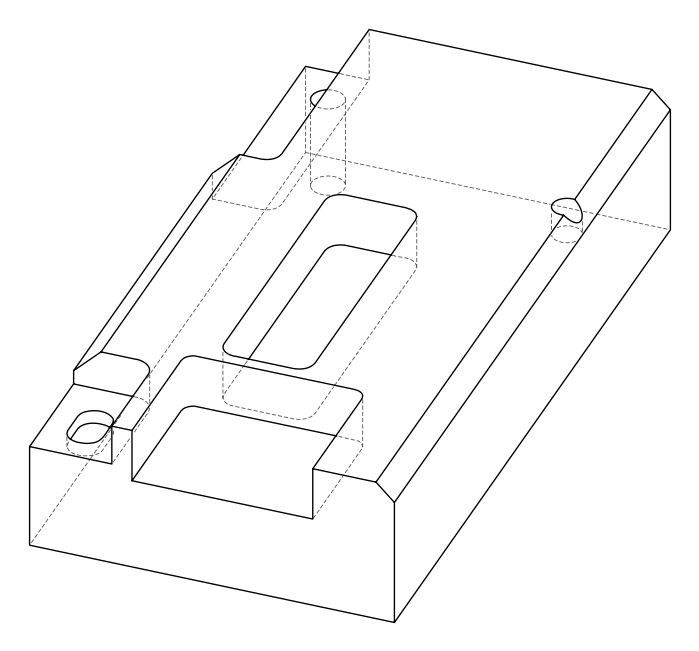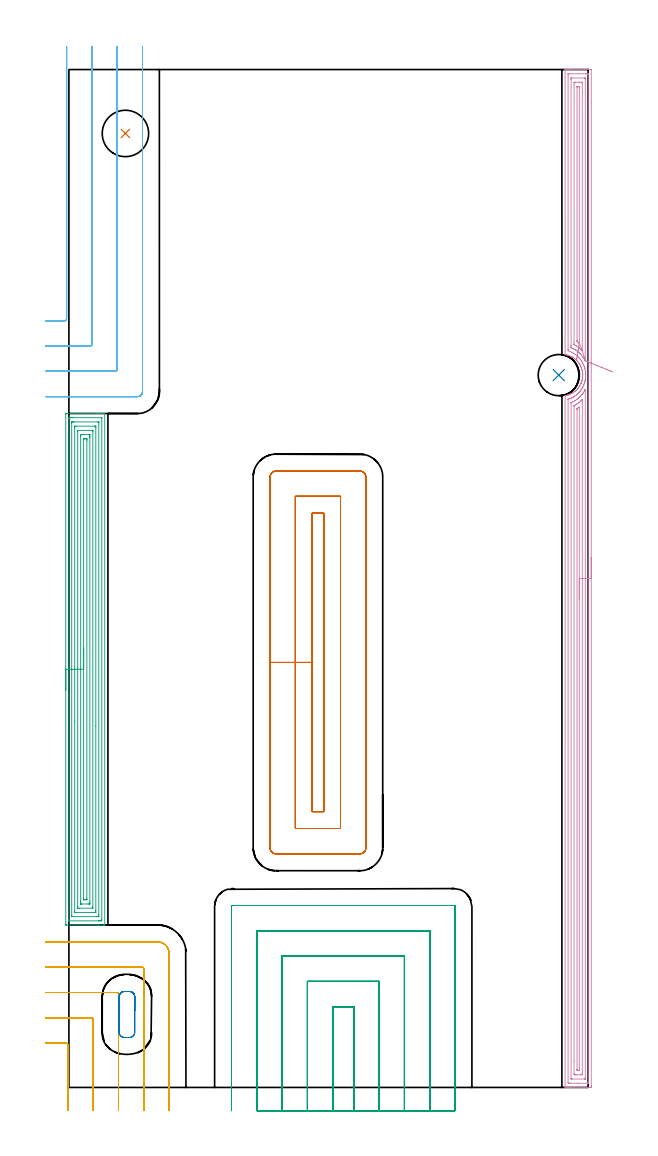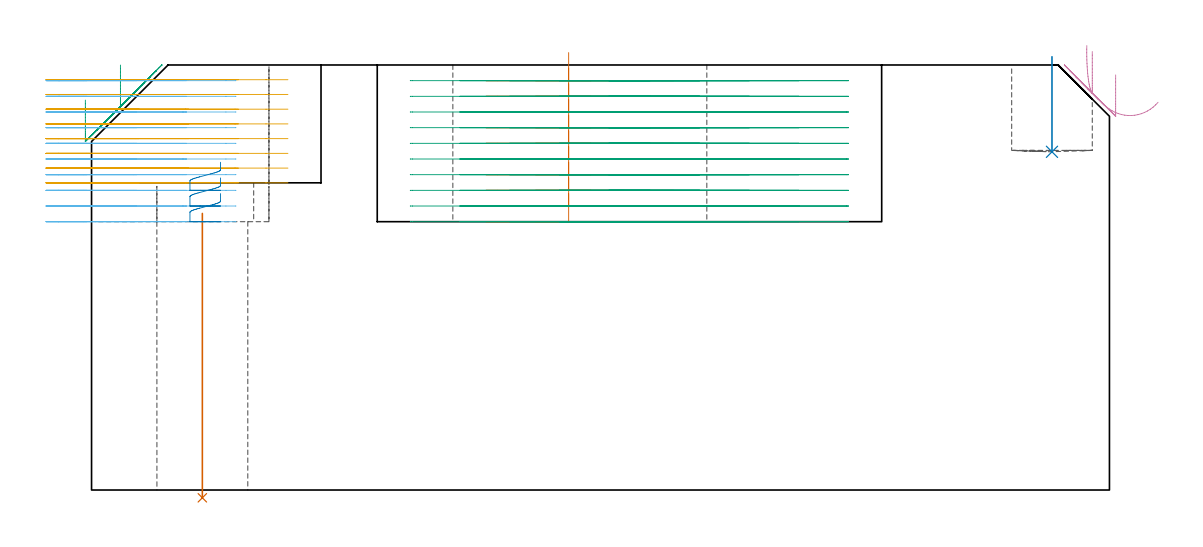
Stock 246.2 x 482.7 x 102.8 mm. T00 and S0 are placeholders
(PLAN: 9 operations, 3 tool changes, 111.7 min)
(1 INDEXABLE_INSERT_DRILL_THROUGH_HOLE_FROM_SOLID | STEP1HOLE | NXT0302_015 | 0.28 min | 39016 mm3)
(2 INDEXABLE_INSERT_DRILL_BLIND_HOLE_FROM_SOLID | STEP1POCKET | NXT0302_010 | 0.09 min | 6190 mm3)
(3 AREA_MILL | FG_CHAMFER_SURFACE | UGT0205_001 | 13.88 min | 44158 mm3)
(4 AREA_MILL_1 | FG_CHAMFER_SURFACE_1 | UGT0205_001 | 19.35 min | 36755 mm3)
(5 MILL_CORNER_NOTCH_RECTANGULAR | CORNER_NOTCH_RECTANGULAR | NXT0201_012 | Follow Part, ap 4, ae 75% | 8.13 min | 119432 mm3)
(6 MILL_CORNER_NOTCH_RECTANGULAR_1 | CORNER_NOTCH_RECTANGULAR_1 | NXT0201_012 | Follow Part, ap 4, ae 75% | 15.35 min | 248528 mm3)
(7 MILL_RECTANGULAR_POCKET | POCKET_RECTANGULAR_STRAIGHT | NXT0201_012 | Follow Part, ap 4, ae 75% | 23.52 min | 455930 mm3)
(8 MILL_RECTANGULAR_POCKET_1 | POCKET_RECTANGULAR_STRAIGHT_1 | NXT0201_012 | Follow Part, ap 4, ae 75% | 0.66 min | 7418 mm3)
(9 MILL_SLOT | SLOT_PARTIAL_RECTANGULAR | NXT0201_012 | Follow Part, ap 4, ae 75% | 30.39 min | 434955 mm3)
(TOOL NXT0302_015 | Index. Insert Drill 22mm [880-D2200L25-03] | D22 PA176 FL66 Z2)
(TOOL NXT0302_010 | Index. Insert Drill 19.5mm [880-D1950L25-05] | D19.5 PA176 FL98 Z2)
(TOOL UGT0205_001 | Chamfer Mill 20 x 3 x 45 deg. | D20 FL50 Z2)
(TOOL NXT0201_012 | ENDMILL 16mm [2P460-1600-NA 1630] | D16 FL38 Z6)
(OP 1 INDEXABLE_INSERT_DRILL_THROUGH_HOLE_FROM_SOLID)
G17 G21 G94 G90
T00 M6
G54
G17 G0 G90 X26.8 Y452.4 S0 M3
G43 Z112.8 H1
G94 G81 G98 Z-1.884 F250. R66.9
G80
M5
M2
(OP 2 INDEXABLE_INSERT_DRILL_BLIND_HOLE_FROM_SOLID)
G17 G21 G94 G90
T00 M6
G54
G17 G0 G90 X232.3 Y337.8 S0 M3
G43 Z112.8 H1
G94 G81 G98 Z81.8 F250. R104.8
G80
M5
M2
(OP 3 AREA_MILL)
G17 G21 G94 G90
T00 M6
G54
G17 G0 G90 X-1.5 Y188.3 S1061 M3
G43 Z112.8 H0
Z94.3
G94 G1 Y188.338 Z93.428 F250.
Y188.452 Z92.563
Y188.641 Z91.712
Y188.903 Z90.88
Y189.237 Z90.074
Y189.64 Z89.3
Y190.108 Z88.564
Y190.639 Z87.872
Y191.229 Z87.229
Y191.872 Z86.639
Y192.564 Z86.108
Y193.3 Z85.64
Y194.074 Z85.237
Y194.88 Z84.903
Y195.712 Z84.641
Y196.563 Z84.452
Y197.428 Z84.338
Y198.3 Z84.3
X-1.499 Y318.974 Z84.301
X-1.496 Y319.419 Z84.302
X-1.492 Y319.59 Z84.306
X-1.058 Y319.595 Z84.74
X-0.442 Y319.6 Z85.356
X13.299 Z99.095
X15.677 Z101.472
X16.381 Z102.181
X16.647 Z102.446
X16.999 Y319.597 Z102.79
X17. Y319.595 Z102.791
Y319.421 Z102.8
Y77.178
Y77.005 Z102.791
X16.999 Y77.003 Z102.79
X16.647 Y77. Z102.446
X16.381 Z102.18
X15.677 Z101.472
X14.445 Z100.241
X13.916 Z99.71
X13.299 Z99.095
X-1.058 Y77.001 Z84.74
X-1.267 Y77.003 Z84.53
X-1.492 Y77.01 Z84.306
X-1.496 Y77.181 Z84.302
X-1.499 Y77.625 Z84.301
X-1.5 Y198.3 Z84.3
X-0.086 Z85.714
X-0.085 Y317.093 Z85.715
X-0.084 Y317.187 Z85.716
X-0.079 Y317.578 Z85.721
X0.303 Y317.593 Z86.103
X0.704 Y317.598 Z86.504
X1.177 Y317.6 Z86.977
X1.584 Z87.384
X15.49 Y317.599 Z101.29
X15.523 Y317.597 Z101.323
X15.558 Y317.593 Z101.358
X15.579 Y317.589 Z101.379
X15.58 Y317.562 Z101.38
X15.585 Y317.28 Z101.385
Y79.507
X15.584 Y79.413 Z101.384
X15.579 Y79.022 Z101.379
X15.197 Y79.007 Z100.997
X14.796 Y79.002 Z100.596
X14.322 Y79. Z100.122
X13.916 Z99.716
X0.01 Y79.001 Z85.81
X-0.023 Y79.002 Z85.777
X-0.058 Y79.007 Z85.742
X-0.079 Y79.011 Z85.721
X-0.08 Y79.038 Z85.72
X-0.085 Y79.32 Z85.715
X-0.086 Y198.3 Z85.714
X1.328 Z87.128
X1.329 Y314.765 Z87.129
X1.331 Y315.399 Z87.131
X1.333 Y315.528 Z87.133
X1.335 Y315.585 Z87.135
X1.393 Y315.593 Z87.193
X1.584 Y315.596 Z87.384
X2.267 Y315.6 Z88.067
X2.465 Z88.265
X13.718 Z99.518
X13.916 Y315.597 Z99.716
X14.113 Y315.592 Z99.913
X14.164 Y315.59 Z99.964
X14.166 Y315.554 Z99.966
X14.169 Y315.485 Z99.969
X14.171 Y315.399 Z99.971
Y315.139
Y81.835
X14.169 Y81.201 Z99.969
X14.167 Y81.072 Z99.967
X14.165 Y81.015 Z99.965
X14.106 Y81.007 Z99.906
X13.916 Y81.004 Z99.716
X13.233 Y81. Z99.033
X13.035 Z98.835
X1.782 Z87.582
X1.584 Y81.003 Z87.384
X1.387 Y81.008 Z87.187
X1.336 Y81.01 Z87.136
X1.334 Y81.046 Z87.134
X1.331 Y81.114 Z87.131
X1.329 Y81.201 Z87.129
X1.328 Y81.461 Z87.128
Y198.3
X2.743 Z88.543
Y312.717
X2.746 Y313.326 Z88.546
X2.75 Y313.533 Z88.55
X2.754 Y313.59 Z88.554
X2.803 Y313.593 Z88.603
X2.911 Y313.596 Z88.711
X3.346 Y313.6 Z89.146
X12.154 Z97.954
X12.59 Y313.596 Z98.39
X12.695 Y313.593 Z98.495
X12.743 Y313.59 Z98.543
X12.75 Y313.559 Z98.55
X12.752 Y313.46 Z98.552
X12.756 Y313. Z98.556
X12.757 Y171.318 Z98.557
Y83.883
X12.754 Y83.274 Z98.554
X12.75 Y83.067 Z98.55
X12.746 Y83.01 Z98.546
X12.697 Y83.007 Z98.497
X12.589 Y83.004 Z98.389
X12.154 Y83. Z97.954
X3.346 Z89.146
X2.911 Y83.004 Z88.711
X2.805 Y83.007 Z88.605
X2.757 Y83.01 Z88.557
X2.75 Y83.041 Z88.55
X2.748 Y83.14 Z88.548
X2.743 Y83.6 Z88.543
Y173.662
Y198.3
X4.157 Z89.957
Y311.072
X4.159 Y311.214 Z89.959
X4.164 Y311.497 Z89.964
X4.171 Y311.591 Z89.971
X4.186 Y311.594 Z89.986
X4.227 Y311.597 Z90.027
X4.447 Y311.6 Z90.247
X10.613 Z96.413
X11.273 Y311.597 Z97.073
X11.317 Y311.594 Z97.117
X11.335 Y311.591 Z97.135
X11.338 Y311.427 Z97.138
X11.342 Y311.143 Z97.142
X11.343 Y311.001 Z97.143
Y85.528
X11.341 Y85.386 Z97.141
X11.336 Y85.103 Z97.136
X11.329 Y85.009 Z97.129
X11.314 Y85.006 Z97.114
X11.273 Y85.003 Z97.073
X11.053 Y85. Z96.853
X4.887 Z90.687
X4.227 Y85.003 Z90.027
X4.183 Y85.006 Z89.983
X4.165 Y85.009 Z89.965
X4.162 Y85.173 Z89.962
X4.158 Y85.457 Z89.958
X4.157 Y85.599 Z89.957
Y198.3
X5.571 Z91.371
Y308.671
X5.573 Y309.142 Z91.373
X5.576 Y309.56 Z91.376
X5.578 Y309.585 Z91.378
X5.595 Y309.59 Z91.395
X5.65 Y309.595 Z91.45
X5.763 Y309.598 Z91.563
X5.988 Y309.6 Z91.788
X6.418 Z92.218
X9.512 Z95.312
X9.662 Z95.462
X9.782 Y309.598 Z95.582
X9.863 Y309.595 Z95.663
X9.908 Y309.59 Z95.708
X9.922 Y309.585 Z95.722
X9.923 Y309.564 Z95.723
X9.927 Y309.142 Z95.727
X9.929 Y308.718 Z95.729
Y308.248
Y87.929
X9.927 Y87.458 Z95.727
X9.924 Y87.04 Z95.724
X9.922 Y87.015 Z95.722
X9.905 Y87.01 Z95.705
X9.85 Y87.005 Z95.65
X9.737 Y87.002 Z95.537
X9.512 Y87. Z95.312
X9.082 Z94.882
X5.988 Z91.788
X5.838 Z91.638
X5.718 Y87.002 Z91.518
X5.637 Y87.005 Z91.437
X5.592 Y87.01 Z91.392
X5.578 Y87.015 Z91.378
X5.577 Y87.036 Z91.377
X5.573 Y87.458 Z91.373
X5.571 Y87.881 Z91.371
Y88.352
Y198.3
X6.985 Z92.785
X6.986 Y307.236 Z92.786
X6.987 Y307.354 Z92.787
X6.99 Y307.547 Z92.79
X6.992 Y307.587 Z92.792
X7.104 Y307.592 Z92.904
X7.265 Y307.597 Z93.065
X7.508 Y307.6 Z93.308
X7.75 Z93.55
X8.389 Y307.599 Z94.189
X8.467 Y307.594 Z94.267
X8.493 Y307.59 Z94.293
X8.508 Y307.583 Z94.308
X8.51 Y307.55 Z94.31
X8.513 Y307.473 Z94.313
X8.514 Y307.354 Z94.314
X8.515 Y306.578 Z94.315
X8.514 Y89.364 Z94.314
X8.513 Y89.246 Z94.313
X8.51 Y89.053 Z94.31
X8.508 Y89.013 Z94.308
X8.396 Y89.008 Z94.196
X8.235 Y89.003 Z94.035
X7.992 Y89. Z93.792
X7.75 Z93.55
X7.11 Y89.001 Z92.91
X7.033 Y89.006 Z92.833
X7.007 Y89.01 Z92.807
X6.992 Y89.017 Z92.792
X6.99 Y89.05 Z92.79
X6.987 Y89.127 Z92.787
X6.986 Y89.246 Z92.786
X6.985 Y90.022 Z92.785
Y198.3
Y199.171 Z92.823
Y200.036 Z92.937
Y200.888 Z93.126
Y201.72 Z93.388
Y202.526 Z93.722
Y203.3 Z94.125
Y204.036 Z94.594
Y204.728 Z95.125
Y205.371 Z95.714
Y205.96 Z96.357
Y206.491 Z97.049
Y206.96 Z97.785
Y207.363 Z98.559
Y207.697 Z99.365
Y207.959 Z100.197
Y208.148 Z101.049
Y208.262 Z101.914
Y208.3 Z102.785
G0 Z112.8
M5
M2
(OP 4 AREA_MILL_1)
G17 G21 G94 G90
T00 M6
G54
G17 G0 G90 X247.7 Y251.35 S1061 M3
G43 Z112.8 H0
Z100.4
G94 G1 Y251.312 Z99.528 F250.
Y251.198 Z98.664
Y251.009 Z97.812
Y250.747 Z96.98
Y250.413 Z96.174
Y250.01 Z95.4
Y249.542 Z94.664
Y249.01 Z93.972
Y248.421 Z93.329
Y247.778 Z92.74
Y247.086 Z92.208
Y246.35 Z91.74
Y245.576 Z91.337
Y244.77 Z91.003
Y243.938 Z90.741
Y243.086 Z90.552
Y242.222 Z90.438
Y241.35 Z90.4
Y1.04
X247.699 Y0.617 Z90.401
X247.695 Y0.151 Z90.403
X247.692 Y0.009 Z90.406
X247.235 Y0. Z90.862
X238.412 Z99.683
X237.865 Z100.232
X237.529 Z100.567
X236.983 Z101.113
X236.647 Z101.448
X235.975 Z102.125
X235.654 Z102.446
X235.309 Z102.782
X235.302 Y0.007 Z102.788
X235.3 Y0.17 Z102.8
Y327.996
X235.305 Y328.056 Z102.792
X235.461 Y328.094 Z102.637
X235.537 Y328.11 Z102.562
X235.764 Y328.16 Z102.334
X236.051 Y328.222 Z102.048
X236.647 Y328.378 Z101.452
X236.764 Y328.408 Z101.335
X236.866 Y328.443 Z101.233
X236.928 Y328.464 Z101.17
X237.088 Y328.524 Z101.008
X237.369 Y328.628 Z100.73
X237.805 Y328.81 Z100.292
X237.97 Y328.889 Z100.126
X238.14 Y328.969 Z99.959
X238.248 Y329.021 Z99.852
X238.281 Y329.038 Z99.818
X238.412 Y329.108 Z99.684
X238.495 Y329.151 Z99.603
X238.683 Y329.25 Z99.416
X238.775 Y329.301 Z99.324
X238.853 Y329.35 Z99.247
X239.171 Y329.551 Z98.929
X239.561 Y329.819 Z98.538
X240.052 Y330.194 Z98.047
X240.091 Y330.229 Z98.007
X240.176 Y330.305 Z97.92
X240.242 Y330.363 Z97.856
X240.429 Y330.527 Z97.67
X240.438 Y330.536 Z97.66
X240.471 Y330.568 Z97.627
X241.01 Y331.098 Z97.089
X241.315 Y331.444 Z96.782
X241.353 Y331.492 Z96.743
X241.445 Y331.606 Z96.654
X241.533 Y331.718 Z96.566
X241.647 Y331.863 Z96.449
X241.739 Y331.98 Z96.356
X241.941 Y332.267 Z96.157
X241.972 Y332.312 Z96.125
X242.069 Y332.462 Z96.026
X242.192 Y332.651 Z95.904
X242.323 Y332.873 Z95.774
X242.56 Y333.316 Z95.537
X242.578 Y333.356 Z95.519
X242.71 Y333.63 Z95.388
X242.774 Y333.766 Z95.323
X242.887 Y334.037 Z95.212
X242.912 Y334.1 Z95.185
X242.934 Y334.153 Z95.163
X243.071 Y334.482 Z95.028
X243.131 Y334.659 Z94.968
X243.142 Y334.696 Z94.956
X243.266 Y335.104 Z94.833
X243.322 Y335.316 Z94.777
X243.383 Y335.552 Z94.715
X243.478 Y335.997 Z94.622
X243.544 Y336.401 Z94.556
X243.55 Y336.442 Z94.55
X243.601 Y336.891 Z94.495
X243.612 Y337.076 Z94.48
X243.621 Y337.185 Z94.473
X243.631 Y337.345 Z94.461
Y337.375 Z94.459
X243.633 Y337.473 Z94.455
X243.644 Y337.734 Z94.451
X243.648 Y337.84 Z94.45
X243.645 Y337.929 Z94.451
X243.644 Y337.972 Z94.453
X243.633 Y338.23 Z94.459
X243.624 Y338.343 Z94.464
X243.612 Y338.554 Z94.482
X243.606 Y338.677 Z94.493
X243.604 Y338.697 Z94.496
X243.555 Y339.123 Z94.543
X243.484 Y339.57 Z94.615
X243.412 Y339.916 Z94.686
X243.391 Y340.016 Z94.706
X243.38 Y340.055 Z94.716
X243.276 Y340.464 Z94.823
X243.142 Y340.909 Z94.957
X243.071 Y341.119 Z95.028
X242.963 Y341.395 Z95.135
X242.937 Y341.462 Z95.161
X242.793 Y341.802 Z95.304
X242.577 Y342.251 Z95.522
X242.341 Y342.695 Z95.756
X242.318 Y342.735 Z95.78
X242.192 Y342.948 Z95.904
X242.041 Y343.181 Z96.055
X241.984 Y343.271 Z96.113
X241.764 Y343.588 Z96.333
X241.315 Y344.16 Z96.782
X241.176 Y344.323 Z96.922
X241.134 Y344.369 Z96.964
X241.032 Y344.481 Z97.066
X240.438 Y345.07 Z97.66
X240.267 Y345.225 Z97.83
X240.176 Y345.301 Z97.92
X240.092 Y345.374 Z98.006
X239.561 Y345.781 Z98.538
X239.2 Y346.032 Z98.899
X238.831 Y346.267 Z99.266
X238.758 Y346.308 Z99.341
X238.683 Y346.35 Z99.416
X238.247 Y346.579 Z99.851
X237.806 Y346.786 Z100.293
X236.929 Y347.137 Z101.171
X236.868 Y347.159 Z101.232
X236.461 Y347.278 Z101.639
X236.051 Y347.382 Z102.048
X235.588 Y347.48 Z102.512
X235.483 Y347.503 Z102.616
X235.359 Y347.525 Z102.739
X235.302 Y347.537 Z102.795
Y347.538
X235.3 Y347.571 Z102.8
Y482.53
X235.302 Y482.692 Z102.788
X235.308 Y482.693 Z102.782
X235.653 Y482.7 Z102.446
X235.975 Z102.125
X236.647 Z101.448
X237.865 Z100.232
X238.412 Z99.683
X247.235 Z90.862
X247.511 Y482.697 Z90.586
X247.692 Y482.69 Z90.406
X247.699 Y482.507 Z90.399
X247.7 Y467.037 Z90.4
Y241.35
X246.286 Z91.814
X246.285 Y2.094 Z91.815
X246.284 Y2.042 Z91.816
X246.282 Y2.018 Z91.818
X246.28 Y2.013 Z91.82
X246.267 Y2.01 Z91.833
X245.868 Y2.002 Z92.232
X241.457 Y2. Z96.643
X237.928 Z100.172
X237.529 Y2.001 Z100.571
X237.042 Y2.003 Z101.058
X236.821 Y2.01 Z101.279
X236.721 Y2.027 Z101.379
X236.715 Y2.334 Z101.385
Y2.403
Y326.175
X236.716 Y326.279 Z101.384
X236.719 Y326.329 Z101.381
X236.721 Y326.349 Z101.379
X236.736 Y326.357 Z101.364
X236.891 Y326.409 Z101.209
X237.169 Y326.499 Z100.931
X237.529 Y326.62 Z100.571
X237.556 Y326.629 Z100.544
X237.628 Y326.656 Z100.472
X238.18 Y326.891 Z99.92
X238.412 Y326.997 Z99.688
X238.78 Y327.177 Z99.32
X239.294 Y327.446 Z98.806
X239.36 Y327.483 Z98.74
X239.468 Y327.549 Z98.632
X239.895 Y327.835 Z98.205
X240.176 Y328.029 Z97.924
X240.413 Y328.203 Z97.687
X240.727 Y328.443 Z97.373
X240.907 Y328.597 Z97.193
X241.059 Y328.733 Z97.041
X241.368 Y329.023 Z96.732
X241.694 Y329.336 Z96.406
X241.816 Y329.462 Z96.284
X241.941 Y329.598 Z96.159
X242.233 Y329.934 Z95.867
X242.473 Y330.229 Z95.627
X242.627 Y330.429 Z95.473
X242.824 Y330.694 Z95.276
X242.998 Y330.946 Z95.102
X243.114 Y331.122 Z94.986
X243.342 Y331.491 Z94.758
X243.662 Y332.06 Z94.438
X243.706 Y332.148 Z94.394
X243.948 Y332.664 Z94.152
X244.052 Y332.909 Z94.048
X244.21 Y333.292 Z93.89
X244.406 Y333.802 Z93.694
X244.426 Y333.857 Z93.674
X244.441 Y333.902 Z93.659
X244.452 Y333.94 Z93.648
X244.588 Y334.398 Z93.512
X244.65 Y334.633 Z93.45
X244.665 Y334.696 Z93.435
X244.812 Y335.362 Z93.288
X244.855 Y335.589 Z93.245
X244.94 Y336.126 Z93.16
X244.982 Y336.482 Z93.118
X245.02 Y336.938 Z93.08
X245.045 Y337.375 Z93.055
X245.056 Y337.795 Z93.044
X245.044 Y338.269 Z93.056
X245.017 Y338.728 Z93.083
X244.977 Y339.162 Z93.123
X244.9 Y339.739 Z93.2
X244.849 Y340.055 Z93.251
X244.678 Y340.858 Z93.422
X244.655 Y340.948 Z93.445
X244.588 Y341.2 Z93.512
X244.387 Y341.842 Z93.713
X244.275 Y342.159 Z93.825
X244.039 Y342.735 Z94.061
X243.706 Y343.445 Z94.394
X243.613 Y343.628 Z94.487
X243.506 Y343.83 Z94.594
X243.219 Y344.312 Z94.881
X243.084 Y344.521 Z95.016
X242.824 Y344.905 Z95.276
X242.435 Y345.415 Z95.665
X242.216 Y345.69 Z95.884
X241.941 Y346.003 Z96.159
X241.643 Y346.308 Z96.457
X241.059 Y346.873 Z97.041
X240.663 Y347.201 Z97.437
X240.176 Y347.571 Z97.924
X239.401 Y348.094 Z98.699
X239.294 Y348.156 Z98.806
X239.156 Y348.234 Z98.944
X238.412 Y348.599 Z99.688
X237.549 Y348.967 Z100.551
X237.5 Y348.988 Z100.6
X236.721 Y349.407 Z101.379
X236.715 Y349.812 Z101.385
Y349.881
Y480.606
X236.716 Y480.658 Z101.384
X236.718 Y480.682 Z101.382
X236.72 Y480.687 Z101.38
X236.733 Y480.69 Z101.367
X237.132 Y480.698 Z100.968
X241.543 Y480.7 Z96.557
X245.072 Z93.028
X245.471 Y480.699 Z92.629
X245.958 Y480.697 Z92.142
X246.179 Y480.69 Z91.921
X246.279 Y480.673 Z91.821
X246.285 Y480.366 Z91.815
Y480.297
X246.286 Y241.35 Z91.814
X244.872 Z93.228
X244.871 Y4.797 Z93.229
X244.869 Y4.19 Z93.231
X244.866 Y4.047 Z93.234
X244.865 Y4.019 Z93.235
X244.837 Y4.01 Z93.263
X244.773 Y4.003 Z93.327
X244.588 Y4.001 Z93.512
X238.598 Z99.502
X238.412 Y4.005 Z99.688
X238.225 Y4.01 Z99.875
X238.135 Y4.027 Z99.965
X238.132 Y4.095 Z99.968
X238.13 Y4.19 Z99.97
X238.129 Y4.476 Z99.971
Y324.566
X238.131 Y324.718 Z99.969
X238.133 Y324.755 Z99.967
X238.135 Y324.767 Z99.965
X238.16 Y324.781 Z99.94
X238.354 Y324.87 Z99.746
X238.395 Y324.887 Z99.705
X238.412 Y324.894 Z99.688
X238.999 Y325.169 Z99.101
X239.294 Y325.314 Z98.806
X239.585 Y325.469 Z98.515
X240.107 Y325.763 Z97.993
X240.15 Y325.79 Z97.95
X240.176 Y325.808 Z97.924
X240.677 Y326.149 Z97.423
X241.059 Y326.423 Z97.041
X241.192 Y326.522 Z96.908
X241.365 Y326.656 Z96.735
X241.676 Y326.924 Z96.424
X241.941 Y327.16 Z96.159
X242.142 Y327.346 Z95.958
X242.354 Y327.549 Z95.746
X242.588 Y327.788 Z95.512
X242.824 Y328.038 Z95.276
X243.014 Y328.25 Z95.086
X243.178 Y328.443 Z94.922
X243.414 Y328.739 Z94.686
X243.706 Y329.115 Z94.394
X243.799 Y329.241 Z94.301
X243.866 Y329.336 Z94.234
X244.156 Y329.774 Z93.944
X244.442 Y330.229 Z93.658
X244.497 Y330.322 Z93.603
X244.588 Y330.486 Z93.512
X244.812 Y330.896 Z93.288
X244.834 Y330.933 Z93.266
X244.854 Y330.964 Z93.246
X244.864 Y330.977 Z93.236
X244.866 Y330.962 Z93.234
X244.87 Y330.906 Z93.23
X244.871 Y330.878 Z93.229
X244.872 Y330.836 Z93.228
Y241.35
X243.457 Z94.643
Y6.87
X243.453 Y6.232 Z94.647
X243.45 Y6.024 Z94.65
X243.253 Y6.01 Z94.847
X242.824 Y6.001 Z95.276
X242.8 Y6. Z95.3
X241.059 Z97.041
X240.153 Z97.947
X239.743 Y6.009 Z98.357
X239.55 Y6.014 Z98.55
X239.548 Y6.126 Z98.552
X239.544 Y6.617 Z98.556
X239.543 Y12.438 Z98.557
Y323.083
X239.545 Y323.243 Z98.555
X239.547 Y323.283 Z98.553
X239.549 Y323.297 Z98.551
X239.564 Y323.308 Z98.536
X239.639 Y323.353 Z98.461
X239.815 Y323.449 Z98.285
X240.176 Y323.647 Z97.924
X240.385 Y323.766 Z97.715
X240.741 Y323.976 Z97.359
X240.934 Y324.103 Z97.166
X241.059 Y324.188 Z97.041
X241.456 Y324.467 Z96.644
X241.941 Y324.819 Z96.159
X241.97 Y324.84 Z96.13
X242.007 Y324.87 Z96.093
X242.449 Y325.249 Z95.651
X242.824 Y325.584 Z95.276
X242.916 Y325.669 Z95.184
X243.016 Y325.763 Z95.084
X243.367 Y326.106 Z94.733
X243.395 Y326.132 Z94.705
X243.426 Y326.159 Z94.674
X243.448 Y326.177 Z94.652
X243.45 Y326.151 Z94.65
X243.454 Y326.017 Z94.646
X243.457 Y325.763 Z94.643
Y325.586
Y241.35
X242.043 Z96.057
Y8.45
X242.042 Y8.243 Z96.058
X242.039 Y8.106 Z96.061
X242.035 Y8.009 Z96.065
X242.021 Y8.007 Z96.079
X241.941 Y8.003 Z96.159
X241.706 Y8.001 Z96.394
X241.059 Y8.007 Z97.041
X240.973 Y8.01 Z97.127
X240.963 Y8.347 Z97.137
X240.958 Y8.553 Z97.142
X240.957 Y8.656 Z97.143
Y321.503
X240.959 Y321.709 Z97.141
X240.963 Y321.847 Z97.137
X240.967 Y321.928 Z97.133
X240.981 Y321.939 Z97.119
X241.059 Y321.99 Z97.041
X241.181 Y322.066 Z96.919
X241.38 Y322.19 Z96.72
X241.941 Y322.564 Z96.159
X242.001 Y322.601 Z96.099
X242.036 Y322.621 Z96.064
X242.039 Y322.499 Z96.061
X242.042 Y322.293 Z96.058
X242.043 Y241.35 Z96.057
Y240.478 Z96.095
Y239.614 Z96.209
Y238.762 Z96.398
Y237.93 Z96.66
Y237.124 Z96.994
Y236.35 Z97.397
Y235.614 Z97.865
Y234.922 Z98.396
Y234.279 Z98.986
Y233.69 Z99.629
Y233.158 Z100.321
Y232.69 Z101.057
Y232.287 Z101.831
Y231.953 Z102.637
Y231.691 Z103.469
Y231.502 Z104.32
Y231.388 Z105.185
Y231.35 Z106.057
G0 Z112.8
X257.957 Y339.29
Z93.774
G1 X257.383 Y339.524 Z93.16
X256.761 Y339.777 Z92.603
X256.097 Y340.047 Z92.107
X255.395 Y340.332 Z91.674
X254.66 Y340.631 Z91.31
X253.899 Y340.94 Z91.016
X253.118 Y341.258 Z90.795
X252.321 Y341.582 Z90.648
X251.516 Y341.91 Z90.577
X250.708 Y342.239 Z90.581
X249.903 Y342.566 Z90.662
X249.108 Y342.889 Z90.818
X248.329 Y343.206 Z91.049
X247.571 Y343.514 Z91.351
X246.84 Y343.812 Z91.724
X246.143 Y344.095 Z92.165
X245.483 Y344.364 Z92.669
X244.867 Y344.614 Z93.233
X244.865 Y344.615 Z93.235
X244.802 Y344.726 Z93.298
X244.72 Y344.874 Z93.38
X244.588 Y345.113 Z93.512
X244.411 Y345.415 Z93.689
X244.131 Y345.878 Z93.969
X243.832 Y346.308 Z94.268
X243.706 Y346.479 Z94.394
X243.143 Y347.201 Z94.957
X242.824 Y347.566 Z95.276
X242.301 Y348.094 Z95.799
X241.941 Y348.442 Z96.159
X241.3 Y348.988 Z96.8
X241.059 Y349.171 Z97.041
X240.433 Y349.621 Z97.667
X240.176 Y349.791 Z97.924
X240.037 Y349.881 Z98.063
X239.561 Y350.144 Z98.539
X239.294 Y350.278 Z98.806
X238.549 Y350.635 Z99.551
X238.412 Y350.694 Z99.688
X238.221 Y350.774 Z99.879
X238.139 Y350.817 Z99.961
X238.135 Y350.848 Z99.965
X238.132 Y350.918 Z99.968
X238.13 Y351.06 Z99.97
X238.129 Y351.667 Z99.971
X238.128 Y351.954 Z99.972
X238.129 Y477.903 Z99.971
X238.131 Y478.51 Z99.969
X238.134 Y478.653 Z99.966
X238.135 Y478.681 Z99.965
X238.163 Y478.69 Z99.937
X238.227 Y478.697 Z99.873
X238.412 Y478.699 Z99.688
X244.402 Z93.698
X244.588 Y478.695 Z93.512
X244.775 Y478.69 Z93.325
X244.865 Y478.673 Z93.235
X244.868 Y478.605 Z93.232
X244.87 Y478.51 Z93.23
X244.871 Y478.224 Z93.229
Y344.841
X244.87 Y344.65 Z93.23
X244.868 Y344.618 Z93.232
X244.867 Y344.614 Z93.233
X243.453 Y349.414 Z94.647
X243.447 Y349.416 Z94.653
X243.379 Y349.478 Z94.721
X243.244 Y349.609 Z94.856
X242.966 Y349.881 Z95.134
X242.824 Y350.011 Z95.276
X241.95 Y350.774 Z96.15
X241.941 Y350.781 Z96.159
X241.913 Y350.802 Z96.187
X241.059 Y351.404 Z97.041
X240.666 Y351.667 Z97.434
X240.176 Y351.95 Z97.924
X239.597 Y352.254 Z98.503
X239.569 Y352.277 Z98.531
X239.55 Y352.302 Z98.55
X239.547 Y352.561 Z98.553
X239.543 Y353.202 Z98.557
Y475.83
X239.547 Y476.468 Z98.553
X239.55 Y476.676 Z98.55
X239.747 Y476.69 Z98.353
X240.176 Y476.699 Z97.924
X240.2 Y476.7 Z97.9
X241.941 Z96.159
X242.847 Z95.253
X243.257 Y476.691 Z94.843
X243.45 Y476.686 Z94.65
X243.452 Y476.574 Z94.648
X243.456 Y476.083 Z94.644
X243.457 Y471.712 Z94.643
Y349.881
X243.456 Y349.439 Z94.644
X243.454 Y349.416 Z94.646
X243.453 Y349.414 Z94.647
X242.035 Y352.965 Z96.065
X242.033 Z96.067
X242. Y352.985 Z96.1
X241.941 Y353.024 Z96.159
X241.309 Y353.454 Z96.791
X241.059 Y353.615 Z97.041
X240.978 Y353.667 Z97.122
X240.964 Y353.691 Z97.136
X240.961 Y353.797 Z97.139
X240.958 Y353.934 Z97.142
X240.957 Y354.141 Z97.143
Y354.244
Y474.25
X240.959 Y474.457 Z97.141
X240.961 Y474.594 Z97.139
X240.965 Y474.691 Z97.135
X240.979 Y474.693 Z97.121
X241.059 Y474.696 Z97.041
X241.294 Y474.699 Z96.806
X241.941 Y474.692 Z96.159
X242.027 Y474.69 Z96.073
X242.037 Y474.353 Z96.063
X242.042 Y474.147 Z96.058
X242.043 Y474.044 Z96.057
Y473.941
Y353.248
X242.041 Y353.041 Z96.059
X242.038 Y352.983 Z96.062
X242.035 Y352.965 Z96.065
X241.901 Y352.121 Z96.238
X241.769 Y351.294 Z96.485
X241.642 Y350.492 Z96.803
X241.519 Y349.721 Z97.192
X241.402 Y348.986 Z97.647
X241.291 Y348.293 Z98.165
X241.189 Y347.647 Z98.742
X241.094 Y347.053 Z99.374
X241.009 Y346.516 Z100.056
X240.933 Y346.039 Z100.783
X240.867 Y345.628 Z101.549
X240.812 Y345.283 Z102.349
X240.769 Y345.009 Z103.176
X240.737 Y344.807 Z104.024
X240.716 Y344.678 Z104.887
X240.708 Y344.625 Z105.757
X240.711 Y344.646 Z106.63
X240.726 Y344.743 Z107.496
G0 Z112.8
M5
M2
(OP 5 MILL_CORNER_NOTCH_RECTANGULAR)
G17 G21 G94 G90
T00 M6
G54
G17 G0 G90 X-0.5 Y-10.984 S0 M3
G43 Z112.8 H1
Z99.237
G94 G1 Y-7.984 F250.
Y20.205 F500.
G3 X-1.295 Y21. R0.8
G1 X-7.746
X-8. Y21.001
X-11. Y21.017 F250.
G0 Z112.8
X11.5 Y-11.
Z99.237
G1 Y-8.
Y32.205 F500.
G3 X10.705 Y33. R0.8
G1 X-7.746
X-8. Y33.001
X-11. Y33.022 F250.
G0 Z112.8
X23.5 Y-11.
Z99.237
G1 Y-8.
Y44.205 F500.
G3 X22.705 Y45. R0.8
G1 X-7.746
G2 X-8. Y45.001 R24.
G1 X-11. Y45.033 F250.
G0 Z112.8
X35.5 Y-11.
Z99.237
G1 Y-8.
Y56.205 F500.
G3 X34.705 Y57. R0.8
G1 X-7.746
G2 X-8. Y57.003 R12.
G1 X-10.999 Y57.066 F250.
G0 Z112.8
X47.5 Y-11.
Z99.237
G1 Y-8.
Y63.7 F500.
G3 X42.2 Y69. R5.3
G1 X-7.746
X-10.746 F250.
G0 Z112.8
X-0.5 Y-10.984
Z95.675
G1 Y-7.984
Y20.205 F500.
G3 X-1.295 Y21. R0.8
G1 X-7.746
X-8. Y21.001
X-11. Y21.017 F250.
G0 Z112.8
X11.5 Y-11.
Z95.675
G1 Y-8.
Y32.205 F500.
G3 X10.705 Y33. R0.8
G1 X-7.746
X-8. Y33.001
X-11. Y33.022 F250.
G0 Z112.8
X23.5 Y-11.
Z95.675
G1 Y-8.
Y44.205 F500.
G3 X22.705 Y45. R0.8
G1 X-7.746
G2 X-8. Y45.001 R24.
G1 X-11. Y45.033 F250.
G0 Z112.8
X35.5 Y-11.
Z95.675
G1 Y-8.
Y56.205 F500.
G3 X34.705 Y57. R0.8
G1 X-7.746
G2 X-8. Y57.003 R12.
G1 X-10.999 Y57.066 F250.
G0 Z112.8
X47.5 Y-11.
Z95.675
G1 Y-8.
Y63.7 F500.
G3 X42.2 Y69. R5.3
G1 X-7.746
X-10.746 F250.
G0 Z112.8
X-0.5 Y-10.984
Z92.112
G1 Y-7.984
Y20.205 F500.
G3 X-1.295 Y21. R0.8
G1 X-7.907
X-8.
X-11. Y21.006 F250.
G0 Z112.8
X11.5 Y-11.
Z92.112
G1 Y-8.
Y32.205 F500.
G3 X10.705 Y33. R0.8
G1 X-7.907
X-8.
X-11. Y33.008 F250.
G0 Z112.8
X23.5 Y-11.
Z92.112
G1 Y-8.
Y44.205 F500.
G3 X22.705 Y45. R0.8
G1 X-7.907
X-8.
X-11. Y45.012 F250.
G0 Z112.8
X35.5 Y-11.
Z92.112
G1 Y-8.
Y56.205 F500.
G3 X34.705 Y57. R0.8
G1 X-7.907
X-8.
X-11. Y57.024 F250.
G0 Z112.8
X47.5 Y-11.
Z92.112
G1 Y-8.
Y63.7 F500.
G3 X42.2 Y69. R5.3
G1 X-7.907
X-10.907 F250.
G0 Z112.8
X-0.5 Y-10.984
Z88.55
G1 Y-7.984
Y20.205 F500.
G3 X-1.295 Y21. R0.8
G1 X-8.
X-11. F250.
G0 Z112.8
X11.5 Y-11.
Z88.55
G1 Y-8.
Y32.205 F500.
G3 X10.705 Y33. R0.8
G1 X-8.
X-11. F250.
G0 Z112.8
X23.5 Y-11.
Z88.55
G1 Y-8.
Y44.205 F500.
G3 X22.705 Y45. R0.8
G1 X-8.
X-11. F250.
G0 Z112.8
X35.5 Y-11.
Z88.55
G1 Y-8.
Y56.205 F500.
G3 X34.705 Y57. R0.8
G1 X-8.
X-11. F250.
G0 Z112.8
X47.5 Y-11.
Z88.55
G1 Y-8.
Y63.7 F500.
G3 X42.2 Y69. R5.3
G1 X-8.
X-11. F250.
G0 Z112.8
X-0.5 Y-10.984
Z84.987
G1 Y-7.984
Y20.205 F500.
G3 X-1.295 Y21. R0.8
G1 X-8.
X-11. F250.
G0 Z112.8
X11.5 Y-11.
Z84.987
G1 Y-8.
Y32.205 F500.
G3 X10.705 Y33. R0.8
G1 X-8.
X-11. F250.
G0 Z112.8
X23.5 Y-11.
Z84.987
G1 Y-8.
Y44.205 F500.
G3 X22.705 Y45. R0.8
G1 X-8.
X-11. F250.
G0 Z112.8
X35.5 Y-11.
Z84.987
G1 Y-8.
Y56.205 F500.
G3 X34.705 Y57. R0.8
G1 X-8.
X-11. F250.
G0 Z112.8
X47.5 Y-11.
Z84.987
G1 Y-8.
Y63.7 F500.
G3 X42.2 Y69. R5.3
G1 X-8.
X-11. F250.
G0 Z112.8
X-0.5 Y-10.984
Z81.425
G1 Y-7.984
Y20.205 F500.
G3 X-1.295 Y21. R0.8
G1 X-8.
X-11. F250.
G0 Z112.8
X11.5 Y-11.
Z81.425
G1 Y-8.
Y32.205 F500.
G3 X10.705 Y33. R0.8
G1 X-8.
X-11. F250.
G0 Z112.8
X23.5 Y-11.
Z81.425
G1 Y-8.
Y44.205 F500.
G3 X22.705 Y45. R0.8
G1 X-8.
X-11. F250.
G0 Z112.8
X35.5 Y-11.
Z81.425
G1 Y-8.
Y56.205 F500.
G3 X34.705 Y57. R0.8
G1 X-8.
X-11. F250.
G0 Z112.8
X47.5 Y-11.
Z81.425
G1 Y-8.
Y63.7 F500.
G3 X42.2 Y69. R5.3
G1 X-8.
X-11. F250.
G0 Z112.8
X-0.5 Y-10.984
Z77.862
G1 Y-7.984
Y20.205 F500.
G3 X-1.295 Y21. R0.8
G1 X-8.
X-11. F250.
G0 Z112.8
X11.5 Y-11.
Z77.862
G1 Y-8.
Y32.205 F500.
G3 X10.705 Y33. R0.8
G1 X-8.
X-11. F250.
G0 Z112.8
X23.5 Y-11.
Z77.862
G1 Y-8.
Y44.205 F500.
G3 X22.705 Y45. R0.8
G1 X-8.
X-11. F250.
G0 Z112.8
X35.5 Y-11.
Z77.862
G1 Y-8.
Y56.205 F500.
G3 X34.705 Y57. R0.8
G1 X-8.
X-11. F250.
G0 Z112.8
X47.5 Y-11.
Z77.862
G1 Y-8.
Y63.7 F500.
G3 X42.2 Y69. R5.3
G1 X-8.
X-11. F250.
G0 Z112.8
X-0.5 Y-10.984
Z74.3
G1 Y-7.984
Y20.205 F500.
G3 X-1.295 Y21. R0.8
G1 X-8.
X-11. F250.
G0 Z112.8
X11.5 Y-11.
Z74.3
G1 Y-8.
Y32.205 F500.
G3 X10.705 Y33. R0.8
G1 X-8.
X-11. F250.
G0 Z112.8
X23.5 Y-11.
Z74.3
G1 Y-8.
Y44.205 F500.
G3 X22.705 Y45. R0.8
G1 X-8.
X-11. F250.
G0 Z112.8
X35.5 Y-11.
Z74.3
G1 Y-8.
Y56.205 F500.
G3 X34.705 Y57. R0.8
G1 X-8.
X-11. F250.
G0 Z112.8
X47.5 Y-11.
Z74.3
G1 Y-8.
Y63.7 F500.
G3 X42.2 Y69. R5.3
G1 X-8.
X-11. F250.
G0 Z112.8
M5
M2
(OP 6 MILL_CORNER_NOTCH_RECTANGULAR_1)
G17 G21 G94 G90
T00 M6
G54
G17 G0 G90 X-11. Y363.578 S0 M3
G43 Z112.8 H1
Z99.01
G94 G1 X-8. Y363.599 F250.
X-7.746 Y363.6 F500.
X-1.895
G3 X-1.1 Y364.395 R0.8
G1 Y490.624
Y493.624 F250.
G0 Z112.8
X-11. Y351.567
Z99.01
G1 X-8. Y351.599
G2 X-7.746 Y351.6 R24. F500.
G1 X10.105
G3 X10.9 Y352.395 R0.8
G1 Y490.7
Y493.7 F250.
G0 Z112.8
X-10.999 Y339.534
Z99.01
G1 X-8. Y339.597
G2 X-7.746 Y339.6 R12. F500.
G1 X22.105
G3 X22.9 Y340.395 R0.8
G1 Y490.7
Y493.7 F250.
G0 Z112.8
X-10.746 Y327.6
Z99.01
G1 X-7.746
X32.5 F500.
G3 X34.9 Y330. R2.4
G1 Y490.7
Y493.7 F250.
G0 Z112.8
X-11. Y363.578
Z95.22
G1 X-8. Y363.599
X-7.746 Y363.6 F500.
X-1.895
G3 X-1.1 Y364.395 R0.8
G1 Y490.624
Y493.624 F250.
G0 Z112.8
X-11. Y351.567
Z95.22
G1 X-8. Y351.599
G2 X-7.746 Y351.6 R24. F500.
G1 X10.105
G3 X10.9 Y352.395 R0.8
G1 Y490.7
Y493.7 F250.
G0 Z112.8
X-10.999 Y339.534
Z95.22
G1 X-8. Y339.597
G2 X-7.746 Y339.6 R12. F500.
G1 X22.105
G3 X22.9 Y340.395 R0.8
G1 Y490.7
Y493.7 F250.
G0 Z112.8
X-10.746 Y327.6
Z95.22
G1 X-7.746
X32.5 F500.
G3 X34.9 Y330. R2.4
G1 Y490.7
Y493.7 F250.
G0 Z112.8
X-11. Y363.599
Z91.43
G1 X-8. Y363.6
X-1.895 F500.
G3 X-1.1 Y364.395 R0.8
G1 Y490.624
Y493.624 F250.
G0 Z112.8
X-11. Y351.598
Z91.43
G1 X-8. Y351.6
X-1.895 F500.
X10.105
G3 X10.9 Y352.395 R0.8
G1 Y490.7
Y493.7 F250.
G0 Z112.8
X-11. Y339.596
Z91.43
G1 X-8. Y339.6
X10.105 F500.
X22.105
G3 X22.9 Y340.395 R0.8
G1 Y490.7
Y493.7 F250.
G0 Z112.8
X-10.983 Y327.6
Z91.43
G1 X-7.983
X32.5 F500.
G3 X34.9 Y330. R2.4
G1 Y490.7
Y493.7 F250.
G0 Z112.8
X-11. Y363.6
Z87.64
G1 X-8.
X-1.895 F500.
G3 X-1.1 Y364.395 R0.8
G1 Y490.624
Y493.624 F250.
G0 Z112.8
X-11. Y351.6
Z87.64
G1 X-8.
X10.105 F500.
G3 X10.9 Y352.395 R0.8
G1 Y490.7
Y493.7 F250.
G0 Z112.8
X-11. Y339.6
Z87.64
G1 X-8.
X22.105 F500.
G3 X22.9 Y340.395 R0.8
G1 Y490.7
Y493.7 F250.
G0 Z112.8
X-11. Y327.6
Z87.64
G1 X-8.
X32.5 F500.
G3 X34.9 Y330. R2.4
G1 Y490.7
Y493.7 F250.
G0 Z112.8
X-11. Y363.6
Z83.85
G1 X-8.
X-1.895 F500.
G3 X-1.1 Y364.395 R0.8
G1 Y490.624
Y493.624 F250.
G0 Z112.8
X-11. Y351.6
Z83.85
G1 X-8.
X10.105 F500.
G3 X10.9 Y352.395 R0.8
G1 Y490.7
Y493.7 F250.
G0 Z112.8
X-11. Y339.6
Z83.85
G1 X-8.
X22.105 F500.
G3 X22.9 Y340.395 R0.8
G1 Y490.7
Y493.7 F250.
G0 Z112.8
X-11. Y327.6
Z83.85
G1 X-8.
X32.5 F500.
G3 X34.9 Y330. R2.4
G1 Y490.7
Y493.7 F250.
G0 Z112.8
X-11. Y363.6
Z80.06
G1 X-8.
X-1.895 F500.
G3 X-1.1 Y364.395 R0.8
G1 Y490.624
Y493.624 F250.
G0 Z112.8
X-11. Y351.6
Z80.06
G1 X-8.
X10.105 F500.
G3 X10.9 Y352.395 R0.8
G1 Y490.7
Y493.7 F250.
G0 Z112.8
X-11. Y339.6
Z80.06
G1 X-8.
X22.105 F500.
G3 X22.9 Y340.395 R0.8
G1 Y490.7
Y493.7 F250.
G0 Z112.8
X-11. Y327.6
Z80.06
G1 X-8.
X32.5 F500.
G3 X34.9 Y330. R2.4
G1 Y490.7
Y493.7 F250.
G0 Z112.8
X-11. Y363.6
Z76.27
G1 X-8.
X-1.895 F500.
G3 X-1.1 Y364.395 R0.8
G1 Y490.624
Y493.624 F250.
G0 Z112.8
X-11. Y351.6
Z76.27
G1 X-8.
X10.105 F500.
G3 X10.9 Y352.395 R0.8
G1 Y490.7
Y493.7 F250.
G0 Z112.8
X-11. Y339.6
Z76.27
G1 X-8.
X22.105 F500.
G3 X22.9 Y340.395 R0.8
G1 Y490.7
Y493.7 F250.
G0 Z112.8
X-11. Y327.6
Z76.27
G1 X-8.
X32.5 F500.
G3 X34.9 Y330. R2.4
G1 Y490.7
Y493.7 F250.
G0 Z112.8
X-11. Y363.6
Z72.48
G1 X-8.
X-1.895 F500.
G3 X-1.1 Y364.395 R0.8
G1 Y490.624
Y493.624 F250.
G0 Z112.8
X-11. Y351.6
Z72.48
G1 X-8.
X10.105 F500.
G3 X10.9 Y352.395 R0.8
G1 Y490.7
Y493.7 F250.
G0 Z112.8
X-11. Y339.6
Z72.48
G1 X-8.
X22.105 F500.
G3 X22.9 Y340.395 R0.8
G1 Y490.7
Y493.7 F250.
G0 Z112.8
X-11. Y327.6
Z72.48
G1 X-8.
X32.5 F500.
G3 X34.9 Y330. R2.4
G1 Y490.7
Y493.7 F250.
G0 Z112.8
X-11. Y363.6
Z68.69
G1 X-8.
X-1.895 F500.
G3 X-1.1 Y364.395 R0.8
G1 Y490.624
Y493.624 F250.
G0 Z112.8
X-11. Y351.6
Z68.69
G1 X-8.
X10.105 F500.
G3 X10.9 Y352.395 R0.8
G1 Y490.7
Y493.7 F250.
G0 Z112.8
X-11. Y339.6
Z68.69
G1 X-8.
X22.105 F500.
G3 X22.9 Y340.395 R0.8
G1 Y490.7
Y493.7 F250.
G0 Z112.8
X-11. Y327.6
Z68.69
G1 X-8.
X32.5 F500.
G3 X34.9 Y330. R2.4
G1 Y490.7
Y493.7 F250.
G0 Z112.8
X-11. Y363.6
Z64.9
G1 X-8.
X-1.895 F500.
G3 X-1.1 Y364.395 R0.8
G1 Y490.624
Y493.624 F250.
G0 Z112.8
X-11. Y351.6
Z64.9
G1 X-8.
X10.105 F500.
G3 X10.9 Y352.395 R0.8
G1 Y490.7
Y493.7 F250.
G0 Z112.8
X-11. Y339.6
Z64.9
G1 X-8.
X22.105 F500.
G3 X22.9 Y340.395 R0.8
G1 Y490.7
Y493.7 F250.
G0 Z112.8
X-11. Y327.6
Z64.9
G1 X-8.
X32.5 F500.
G3 X34.9 Y330. R2.4
G1 Y490.7
Y493.7 F250.
G0 Z112.8
M5
M2
(OP 7 MILL_RECTANGULAR_POCKET)
G17 G21 G94 G90
T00 M6
G54
G17 G0 G90 X115.4 Y226.891 S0 M3
G43 Z112.8 H1
Z105.8
G94 G1 Y201.55 Z99.01 F250.
Y130.8 F500.
X120.8
Y272.3
X115.4
Y201.55
X107.4
Y122.8
X128.8
Y280.3
X107.4
Y201.55
X95.4
Y113.6
G3 X98.2 Y110.8 R2.8
G1 X138.
G3 X140.8 Y113.6 R2.8
G1 Y289.5
G3 X138. Y292.3 R2.8
G1 X98.2
G3 X95.4 Y289.5 R2.8
G1 Y201.55
Y200.55
G0 X115.4 Y226.891 Z102.01
G1 Y201.55 Z95.22 F250.
Y130.8 F500.
X120.8
Y272.3
X115.4
Y201.55
X107.4
Y122.8
X128.8
Y280.3
X107.4
Y201.55
X95.4
Y113.6
G3 X98.2 Y110.8 R2.8
G1 X138.
G3 X140.8 Y113.6 R2.8
G1 Y289.5
G3 X138. Y292.3 R2.8
G1 X98.2
G3 X95.4 Y289.5 R2.8
G1 Y201.55
Y200.55
G0 X115.4 Y226.891 Z98.22
G1 Y201.55 Z91.43 F250.
Y130.8 F500.
X120.8
Y272.3
X115.4
Y201.55
X107.4
Y122.8
X128.8
Y280.3
X107.4
Y201.55
X95.4
Y113.6
G3 X98.2 Y110.8 R2.8
G1 X138.
G3 X140.8 Y113.6 R2.8
G1 Y289.5
G3 X138. Y292.3 R2.8
G1 X98.2
G3 X95.4 Y289.5 R2.8
G1 Y201.55
Y200.55
G0 X115.4 Y226.891 Z94.43
G1 Y201.55 Z87.64 F250.
Y130.8 F500.
X120.8
Y272.3
X115.4
Y201.55
X107.4
Y122.8
X128.8
Y280.3
X107.4
Y201.55
X95.4
Y113.6
G3 X98.2 Y110.8 R2.8
G1 X138.
G3 X140.8 Y113.6 R2.8
G1 Y289.5
G3 X138. Y292.3 R2.8
G1 X98.2
G3 X95.4 Y289.5 R2.8
G1 Y201.55
Y200.55
G0 X115.4 Y226.891 Z90.64
G1 Y201.55 Z83.85 F250.
Y130.8 F500.
X120.8
Y272.3
X115.4
Y201.55
X107.4
Y122.8
X128.8
Y280.3
X107.4
Y201.55
X95.4
Y113.6
G3 X98.2 Y110.8 R2.8
G1 X138.
G3 X140.8 Y113.6 R2.8
G1 Y289.5
G3 X138. Y292.3 R2.8
G1 X98.2
G3 X95.4 Y289.5 R2.8
G1 Y201.55
Y200.55
G0 X115.4 Y226.891 Z86.85
G1 Y201.55 Z80.06 F250.
Y130.8 F500.
X120.8
Y272.3
X115.4
Y201.55
X107.4
Y122.8
X128.8
Y280.3
X107.4
Y201.55
X95.4
Y113.6
G3 X98.2 Y110.8 R2.8
G1 X138.
G3 X140.8 Y113.6 R2.8
G1 Y289.5
G3 X138. Y292.3 R2.8
G1 X98.2
G3 X95.4 Y289.5 R2.8
G1 Y201.55
Y200.55
G0 X115.4 Y226.891 Z83.06
G1 Y201.55 Z76.27 F250.
Y130.8 F500.
X120.8
Y272.3
X115.4
Y201.55
X107.4
Y122.8
X128.8
Y280.3
X107.4
Y201.55
X95.4
Y113.6
G3 X98.2 Y110.8 R2.8
G1 X138.
G3 X140.8 Y113.6 R2.8
G1 Y289.5
G3 X138. Y292.3 R2.8
G1 X98.2
G3 X95.4 Y289.5 R2.8
G1 Y201.55
Y200.55
G0 X115.4 Y226.891 Z79.27
G1 Y201.55 Z72.48 F250.
Y130.8 F500.
X120.8
Y272.3
X115.4
Y201.55
X107.4
Y122.8
X128.8
Y280.3
X107.4
Y201.55
X95.4
Y113.6
G3 X98.2 Y110.8 R2.8
G1 X138.
G3 X140.8 Y113.6 R2.8
G1 Y289.5
G3 X138. Y292.3 R2.8
G1 X98.2
G3 X95.4 Y289.5 R2.8
G1 Y201.55
Y200.55
G0 X115.4 Y226.891 Z75.48
G1 Y201.55 Z68.69 F250.
Y130.8 F500.
X120.8
Y272.3
X115.4
Y201.55
X107.4
Y122.8
X128.8
Y280.3
X107.4
Y201.55
X95.4
Y113.6
G3 X98.2 Y110.8 R2.8
G1 X138.
G3 X140.8 Y113.6 R2.8
G1 Y289.5
G3 X138. Y292.3 R2.8
G1 X98.2
G3 X95.4 Y289.5 R2.8
G1 Y201.55
Y200.55
G0 X115.4 Y226.891 Z71.69
G1 Y201.55 Z64.9 F250.
Y130.8 F500.
X120.8
Y272.3
X115.4
Y201.55
X107.4
Y122.8
X128.8
Y280.3
X107.4
Y201.55
X95.4
Y113.6
G3 X98.2 Y110.8 R2.8
G1 X138.
G3 X140.8 Y113.6 R2.8
G1 Y289.5
G3 X138. Y292.3 R2.8
G1 X98.2
G3 X95.4 Y289.5 R2.8
G1 Y201.55
Y200.55
G0 Z112.8
M5
M2
(OP 8 MILL_RECTANGULAR_POCKET_1)
G17 G21 G94 G90
T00 M6
G54
G17 G0 G90 X31.2 Y36.321 S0 M3
G43 Z112.8 H1
Z79.27
G94 G1 Y43. Z77.48 F250.
Y43.158 Z77.438
X31.143 Y43.556 Z77.33
X31.022 Y43.939 Z77.223
X30.843 Y44.298 Z77.115
X30.608 Y44.624 Z77.007
X30.324 Y44.908 Z76.9
X29.998 Y45.143 Z76.792
X29.639 Y45.322 Z76.685
X29.256 Y45.443 Z76.577
X28.858 Y45.5 Z76.469
X26.142 Z75.742
X25.744 Y45.443 Z75.634
X25.361 Y45.322 Z75.526
X25.002 Y45.143 Z75.419
X24.676 Y44.908 Z75.311
X24.392 Y44.624 Z75.204
X24.157 Y44.298 Z75.096
X23.978 Y43.939 Z74.988
X23.857 Y43.556 Z74.881
X23.8 Y43.158 Z74.773
Y34.6 Z72.48
Y26.2 F500.
G3 X26.3 Y23.7 R2.5
G1 X28.7
G3 X31.2 Y26.2 R2.5
G1 Y43.
G3 X28.7 Y45.5 R2.5
G1 X26.3
G3 X23.8 Y43. R2.5
G1 Y34.6
Y33.6
G0 X31.2 Y36.321 Z75.48
G1 Y43. Z73.69 F250.
Y43.158 Z73.648
X31.143 Y43.556 Z73.54
X31.022 Y43.939 Z73.433
X30.843 Y44.298 Z73.325
X30.608 Y44.624 Z73.218
X30.324 Y44.908 Z73.11
X29.998 Y45.143 Z73.002
X29.639 Y45.322 Z72.895
X29.256 Y45.443 Z72.787
X28.858 Y45.5 Z72.679
X26.142 Z71.952
X25.744 Y45.443 Z71.844
X25.361 Y45.322 Z71.736
X25.002 Y45.143 Z71.629
X24.676 Y44.908 Z71.521
X24.392 Y44.624 Z71.414
X24.157 Y44.298 Z71.306
X23.978 Y43.939 Z71.198
X23.857 Y43.556 Z71.091
X23.8 Y43.158 Z70.983
Y34.6 Z68.69
Y26.2 F500.
G3 X26.3 Y23.7 R2.5
G1 X28.7
G3 X31.2 Y26.2 R2.5
G1 Y43.
G3 X28.7 Y45.5 R2.5
G1 X26.3
G3 X23.8 Y43. R2.5
G1 Y34.6
Y33.6
G0 X31.2 Y36.321 Z71.69
G1 Y43. Z69.9 F250.
Y43.158 Z69.858
X31.143 Y43.556 Z69.75
X31.022 Y43.939 Z69.643
X30.843 Y44.298 Z69.535
X30.608 Y44.624 Z69.428
X30.324 Y44.908 Z69.32
X29.998 Y45.143 Z69.212
X29.639 Y45.322 Z69.105
X29.256 Y45.443 Z68.997
X28.858 Y45.5 Z68.889
X26.142 Z68.162
X25.744 Y45.443 Z68.054
X25.361 Y45.322 Z67.946
X25.002 Y45.143 Z67.839
X24.676 Y44.908 Z67.731
X24.392 Y44.624 Z67.624
X24.157 Y44.298 Z67.516
X23.978 Y43.939 Z67.408
X23.857 Y43.556 Z67.301
X23.8 Y43.158 Z67.193
Y34.6 Z64.9
Y26.2 F500.
G3 X26.3 Y23.7 R2.5
G1 X28.7
G3 X31.2 Y26.2 R2.5
G1 Y43.
G3 X28.7 Y45.5 R2.5
G1 X26.3
G3 X23.8 Y43. R2.5
G1 Y34.6
Y33.6
G0 Z112.8
M5
M2
(OP 9 MILL_SLOT)
G17 G21 G94 G90
T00 M6
G54
G17 G0 G90 X135.1 Y-11. S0 M3
G43 Z112.8 H1
Z99.01
G94 G1 Y-8. F250.
Y38.3 F500.
X125.1
Y-8.
Y-11. F250.
X147.1
Y-8.
Y50.3 F500.
X113.1
Y-8.
Y-11. F250.
X159.1
Y-8.
Y62.3 F500.
X101.1
Y-8.
Y-11. F250.
X171.1
Y-8.
Y74.3 F500.
X89.1
Y-8.
Y-11. F250.
X183.1
Y-8.
Y85.8 F500.
G3 X182.6 Y86.3 R0.5
G1 X77.6
G3 X77.1 Y85.8 R0.5
G1 Y-8.
Y-11. F250.
G0 X135.1 Z95.22
G1 Y-8.
Y38.3 F500.
X125.1
Y-8.
Y-11. F250.
X147.1
Y-8.
Y50.3 F500.
X113.1
Y-8.
Y-11. F250.
X159.1
Y-8.
Y62.3 F500.
X101.1
Y-8.
Y-11. F250.
X171.1
Y-8.
Y74.3 F500.
X89.1
Y-8.
Y-11. F250.
X183.1
Y-8.
Y85.8 F500.
G3 X182.6 Y86.3 R0.5
G1 X77.6
G3 X77.1 Y85.8 R0.5
G1 Y-8.
Y-11. F250.
G0 X135.1 Z91.43
G1 Y-8.
Y38.3 F500.
X125.1
Y-8.
Y-11. F250.
X147.1
Y-8.
Y50.3 F500.
X113.1
Y-8.
Y-11. F250.
X159.1
Y-8.
Y62.3 F500.
X101.1
Y-8.
Y-11. F250.
X171.1
Y-8.
Y74.3 F500.
X89.1
Y-8.
Y-11. F250.
X183.1
Y-8.
Y85.8 F500.
G3 X182.6 Y86.3 R0.5
G1 X77.6
G3 X77.1 Y85.8 R0.5
G1 Y-8.
Y-11. F250.
G0 X135.1 Z87.64
G1 Y-8.
Y38.3 F500.
X125.1
Y-8.
Y-11. F250.
X147.1
Y-8.
Y50.3 F500.
X113.1
Y-8.
Y-11. F250.
X159.1
Y-8.
Y62.3 F500.
X101.1
Y-8.
Y-11. F250.
X171.1
Y-8.
Y74.3 F500.
X89.1
Y-8.
Y-11. F250.
X183.1
Y-8.
Y85.8 F500.
G3 X182.6 Y86.3 R0.5
G1 X77.6
G3 X77.1 Y85.8 R0.5
G1 Y-8.
Y-11. F250.
G0 X135.1 Z83.85
G1 Y-8.
Y38.3 F500.
X125.1
Y-8.
Y-11. F250.
X147.1
Y-8.
Y50.3 F500.
X113.1
Y-8.
Y-11. F250.
X159.1
Y-8.
Y62.3 F500.
X101.1
Y-8.
Y-11. F250.
X171.1
Y-8.
Y74.3 F500.
X89.1
Y-8.
Y-11. F250.
X183.1
Y-8.
Y85.8 F500.
G3 X182.6 Y86.3 R0.5
G1 X77.6
G3 X77.1 Y85.8 R0.5
G1 Y-8.
Y-11. F250.
G0 X135.1 Z80.06
G1 Y-8.
Y38.3 F500.
X125.1
Y-8.
Y-11. F250.
X147.1
Y-8.
Y50.3 F500.
X113.1
Y-8.
Y-11. F250.
X159.1
Y-8.
Y62.3 F500.
X101.1
Y-8.
Y-11. F250.
X171.1
Y-8.
Y74.3 F500.
X89.1
Y-8.
Y-11. F250.
X183.1
Y-8.
Y85.8 F500.
G3 X182.6 Y86.3 R0.5
G1 X77.6
G3 X77.1 Y85.8 R0.5
G1 Y-8.
Y-11. F250.
G0 X135.1 Z76.27
G1 Y-8.
Y38.3 F500.
X125.1
Y-8.
Y-11. F250.
X147.1
Y-8.
Y50.3 F500.
X113.1
Y-8.
Y-11. F250.
X159.1
Y-8.
Y62.3 F500.
X101.1
Y-8.
Y-11. F250.
X171.1
Y-8.
Y74.3 F500.
X89.1
Y-8.
Y-11. F250.
X183.1
Y-8.
Y85.8 F500.
G3 X182.6 Y86.3 R0.5
G1 X77.6
G3 X77.1 Y85.8 R0.5
G1 Y-8.
Y-11. F250.
G0 X135.1 Z72.48
G1 Y-8.
Y38.3 F500.
X125.1
Y-8.
Y-11. F250.
X147.1
Y-8.
Y50.3 F500.
X113.1
Y-8.
Y-11. F250.
X159.1
Y-8.
Y62.3 F500.
X101.1
Y-8.
Y-11. F250.
X171.1
Y-8.
Y74.3 F500.
X89.1
Y-8.
Y-11. F250.
X183.1
Y-8.
Y85.8 F500.
G3 X182.6 Y86.3 R0.5
G1 X77.6
G3 X77.1 Y85.8 R0.5
G1 Y-8.
Y-11. F250.
G0 X135.1 Z68.69
G1 Y-8.
Y38.3 F500.
X125.1
Y-8.
Y-11. F250.
X147.1
Y-8.
Y50.3 F500.
X113.1
Y-8.
Y-11. F250.
X159.1
Y-8.
Y62.3 F500.
X101.1
Y-8.
Y-11. F250.
X171.1
Y-8.
Y74.3 F500.
X89.1
Y-8.
Y-11. F250.
X183.1
Y-8.
Y85.8 F500.
G3 X182.6 Y86.3 R0.5
G1 X77.6
G3 X77.1 Y85.8 R0.5
G1 Y-8.
Y-11. F250.
G0 X135.1 Z64.9
G1 Y-8.
Y38.3 F500.
X125.1
Y-8.
Y-11. F250.
X147.1
Y-8.
Y50.3 F500.
X113.1
Y-8.
Y-11. F250.
X159.1
Y-8.
Y62.3 F500.
X101.1
Y-8.
Y-11. F250.
X171.1
Y-8.
Y74.3 F500.
X89.1
Y-8.
Y-11. F250.
X183.1
Y-8.
Y85.8 F500.
G3 X182.6 Y86.3 R0.5
G1 X77.6
G3 X77.1 Y85.8 R0.5
G1 Y-8.
Y-11. F250.
G0 Z112.8
M5
M2
